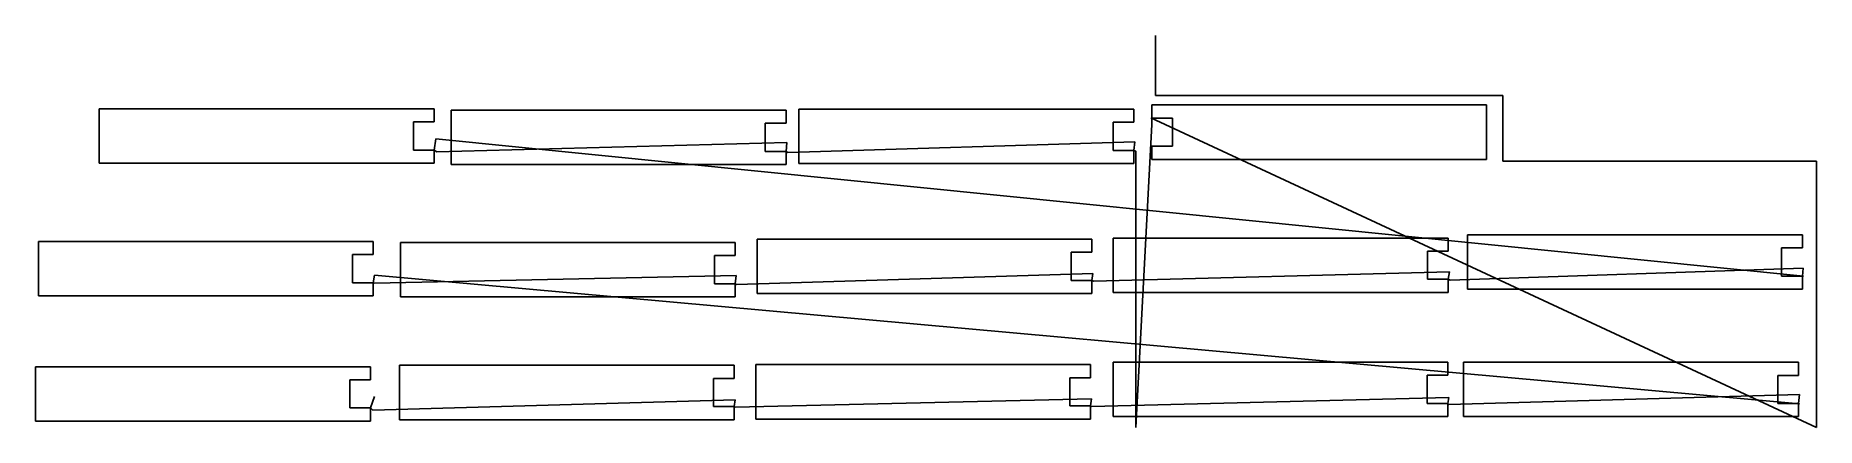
# Model space of a CAD drawing. Header units: metres. Extents: x 10 to 11061, y 0 to 2430.
import ezdxf

# ---------------------------------------------------------------- set-up
doc = ezdxf.new("R2010")
doc.units = ezdxf.units.M

msp = doc.modelspace()

# ---------------------------------------------------------------- linework, layer by layer
at = {"layer": 'TOOL_0'}
for p, q in [((6958.995, 2429.002), (6958.995, 2430.002)), ((6958.995, 2058.842), (6958.995, 2429.002)), ((6936.18, 1918.269), (6936.18, 1999.769)), ((6936.18, 1999.769), (9014.18, 1999.769)), ((9116.008, 2058.842), (6958.995, 2058.842)), ((9014.18, 1999.769), (9014.18, 1662.269)), ((9116.008, 1650.802), (9116.008, 2058.842)), ((404.977, 1638.567), (404.977, 1976.067)), ((404.977, 1976.067), (2482.977, 1976.067)), ((2482.977, 1894.567), (2354.477, 1894.567)), ((2354.477, 1894.567), (2354.477, 1720.067)), ((2482.977, 1976.067), (2482.977, 1894.567)), ((2588.899, 1629.978), (2588.899, 1967.478)), ((2588.899, 1967.478), (4666.899, 1967.478)), ((4666.899, 1885.978), (4538.399, 1885.978)), ((4538.399, 1885.978), (4538.399, 1711.478)), ((4666.899, 1967.478), (4666.899, 1885.978)), ((4747.069, 1636.436), (4747.069, 1973.936)), ((4747.069, 1973.936), (6825.069, 1973.936)), ((6825.069, 1892.436), (6696.569, 1892.436)), ((6696.569, 1892.436), (6696.569, 1717.936)), ((6825.069, 1973.936), (6825.069, 1892.436)), ((6838.487, 0.001), (6936.012, 1879.432)), ((6936.18, 1918.269), (6931.228, 1920.523)), ((6931.228, 1920.523), (11061.04, 0.002)), ((6936.012, 1879.432), (6936.18, 1918.269)), ((7064.68, 1918.269), (6936.18, 1918.269)), ((7064.68, 1743.769), (7064.68, 1918.269)), ((2493.288, 1788.846), (2482.977, 1720.067)), ((10980.598, 936.972), (2493.288, 1788.846)), ((4677.016, 1706.061), (6831.048, 1772.028)), ((6831.048, 1772.028), (6825.069, 1717.936)), ((2354.477, 1720.067), (2482.977, 1720.067)), ((2482.977, 1720.067), (2482.977, 1638.567)), ((2482.977, 1720.067), (2498.952, 1709.294)), ((2498.952, 1709.294), (4671.957, 1767.812)), ((4538.399, 1711.478), (4666.899, 1711.478)), ((4671.957, 1767.812), (4666.899, 1711.478)), ((4666.899, 1711.478), (4666.899, 1629.978)), ((4666.899, 1711.478), (4677.016, 1706.061)), ((6696.569, 1717.936), (6825.069, 1717.936)), ((6825.069, 1717.936), (6825.069, 1636.436)), ((6825.069, 1717.936), (6838.487, 1713.396)), ((6838.487, 1713.396), (6838.487, 0.001)), ((6936.18, 1662.269), (6936.18, 1743.769)), ((6936.18, 1743.769), (7064.68, 1743.769)), ((9014.18, 1662.269), (6936.18, 1662.269)), ((2482.977, 1638.567), (404.977, 1638.567)), ((4666.899, 1629.978), (2588.899, 1629.978)), ((6825.069, 1636.436), (4747.069, 1636.436)), ((11061.04, 1650.802), (9116.008, 1650.802)), ((11061.04, 1.002), (11061.04, 1650.802)), ((27.546, 815.74), (27.546, 1153.24)), ((27.546, 1153.24), (2105.546, 1153.24)), ((2105.546, 1153.24), (2105.546, 1071.74)), ((2273.981, 809.682), (2273.981, 1147.182)), ((2273.981, 1147.182), (4351.981, 1147.182)), ((4351.981, 1147.182), (4351.981, 1065.682)), ((4486.864, 830.002), (4486.864, 1167.502)), ((4486.864, 1167.502), (6564.864, 1167.502)), ((6564.864, 1167.502), (6564.864, 1086.002)), ((6697.684, 837.081), (6697.684, 1174.581)), ((6697.684, 1174.581), (8775.684, 1174.581)), ((8775.684, 1174.581), (8775.684, 1093.081)), ((8896.011, 857.317), (8896.011, 1194.817)), ((8896.011, 1194.817), (10974.011, 1194.817)), ((10974.011, 1113.317), (10845.511, 1113.317)), ((10845.511, 1113.317), (10845.511, 938.817)), ((10974.011, 1194.817), (10974.011, 1113.317)), ((2105.546, 1071.74), (1977.046, 1071.74)), ((1977.046, 1071.74), (1977.046, 897.24)), ((4351.981, 1065.682), (4223.481, 1065.682)), ((4223.481, 1065.682), (4223.481, 891.182)), ((6564.864, 1086.002), (6436.364, 1086.002)), ((6436.364, 1086.002), (6436.364, 911.502)), ((8775.684, 1093.081), (8647.184, 1093.081)), ((8647.184, 1093.081), (8647.184, 918.581)), ((1977.046, 897.24), (2105.546, 897.24)), ((2113.978, 943.657), (2105.546, 897.24)), ((2105.546, 897.24), (2105.546, 815.74)), ((2105.546, 897.24), (2112.716, 893.643)), ((2112.716, 893.643), (4358.072, 941.716)), ((10955.598, 145.893), (2113.978, 943.657)), ((4223.481, 891.182), (4351.981, 891.182)), ((4358.072, 941.716), (4351.981, 891.182)), ((4351.981, 891.182), (4351.981, 809.682)), ((4351.981, 891.182), (4361.095, 887.122)), ((4361.095, 887.122), (6570.14, 954.958)), ((6436.364, 911.502), (6564.864, 911.502)), ((6570.14, 954.958), (6564.864, 911.502)), ((6564.864, 911.502), (6564.864, 830.002)), ((6564.864, 911.502), (6576.526, 907.373)), ((6576.526, 907.373), (8784.059, 964.431)), ((8647.184, 918.581), (8775.684, 918.581)), ((8784.059, 964.431), (8775.684, 918.581)), ((8775.684, 918.581), (8775.684, 837.081)), ((8775.684, 918.581), (8787.616, 912.689)), ((8787.616, 912.689), (10978.786, 987.861)), ((10845.511, 938.817), (10974.011, 938.817)), ((10978.786, 987.861), (10974.011, 938.817)), ((10974.011, 938.817), (10974.011, 857.317)), ((10974.011, 938.817), (10980.598, 936.972)), ((2105.546, 815.74), (27.546, 815.74)), ((4351.981, 809.682), (2273.981, 809.682)), ((6564.864, 830.002), (4486.864, 830.002)), ((8775.684, 837.081), (6697.684, 837.081)), ((10974.011, 857.317), (8896.011, 857.317)), ((9.907, 39.041), (9.907, 376.541)), ((9.907, 376.541), (2087.907, 376.541)), ((2087.907, 376.541), (2087.907, 295.041)), ((2267.575, 47.576), (2267.575, 385.076)), ((2267.575, 385.076), (4345.575, 385.076)), ((4345.575, 385.076), (4345.575, 303.576)), ((4478.663, 51.843), (4478.663, 389.343)), ((4478.663, 389.343), (6556.663, 389.343)), ((6556.663, 389.343), (6556.663, 307.843)), ((6696.183, 67.224), (6696.183, 404.724)), ((6696.183, 404.724), (8774.183, 404.724)), ((8774.183, 404.724), (8774.183, 323.224)), ((8871.994, 66.55), (8871.994, 404.05)), ((8871.994, 404.05), (10949.994, 404.05)), ((10949.994, 404.05), (10949.994, 322.55)), ((2087.907, 295.041), (1959.407, 295.041)), ((1959.407, 295.041), (1959.407, 120.541)), ((4345.575, 303.576), (4217.075, 303.576)), ((4217.075, 303.576), (4217.075, 129.076)), ((6556.663, 307.843), (6428.163, 307.843)), ((6428.163, 307.843), (6428.163, 133.343)), ((8774.183, 323.224), (8645.683, 323.224)), ((8645.683, 323.224), (8645.683, 148.724)), ((10949.994, 322.55), (10821.494, 322.55)), ((10821.494, 322.55), (10821.494, 148.05)), ((1959.407, 120.541), (2087.907, 120.541)), ((2113.405, 191.668), (2087.907, 120.541)), ((2087.907, 120.541), (2087.907, 39.041)), ((2087.907, 120.541), (2101.594, 106.757)), ((2101.594, 106.757), (4350.989, 170.225)), ((4217.075, 129.076), (4345.575, 129.076)), ((4350.989, 170.225), (4345.575, 129.076)), ((4345.575, 129.076), (4345.575, 47.576)), ((4345.575, 129.076), (4350.721, 125.61)), ((4350.721, 125.61), (6563.17, 176.294)), ((6428.163, 133.343), (6556.663, 133.343)), ((6563.17, 176.294), (6556.663, 133.343)), ((6556.663, 133.343), (6556.663, 51.843)), ((6556.663, 133.343), (6562.347, 129.215)), ((6562.347, 129.215), (8780.707, 185.123)), ((8645.683, 148.724), (8774.183, 148.724)), ((8780.707, 185.123), (8774.183, 148.724)), ((8774.183, 148.724), (8774.183, 67.224)), ((8774.183, 148.724), (8780.707, 142.356)), ((8780.707, 142.356), (10955.914, 204.066)), ((10821.494, 148.05), (10949.994, 148.05)), ((10955.914, 204.066), (10949.994, 148.05)), ((10949.994, 148.05), (10949.994, 66.55)), ((10949.994, 148.05), (10955.598, 145.893)), ((2087.907, 39.041), (9.907, 39.041)), ((4345.575, 47.576), (2267.575, 47.576)), ((6556.663, 51.843), (4478.663, 51.843)), ((8774.183, 67.224), (6696.183, 67.224)), ((10949.994, 66.55), (8871.994, 66.55)), ((11061.04, 0.002), (11061.04, 1.002)), ((11061.04, 1.002), (11061.04, 0.002)), ((11061.04, 0.002), (11061.04, 1.002))]:
    msp.add_line(p, q, dxfattribs=at)

doc.saveas('drawing.dxf')
